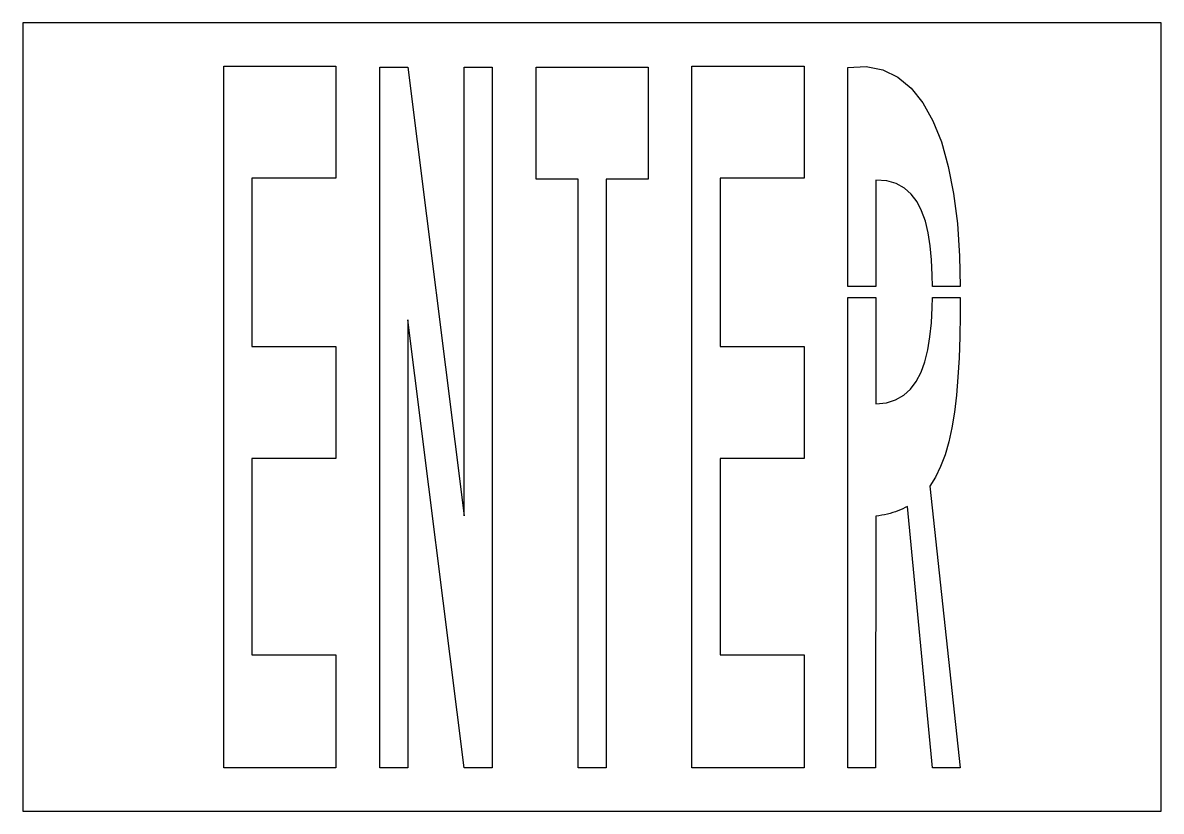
# Model space of a CAD drawing. Extents: x 0 to 78, y 0 to 54.
import ezdxf

# ---------------------------------------------------------------- set-up
doc = ezdxf.new("R2010")
doc.units = 0
doc.layers.add('CUT', color=7, linetype='Continuous')
doc.layers.add('OUTSIDE', color=1, linetype='Continuous')

msp = doc.modelspace()

# ---------------------------------------------------------------- linework, layer by layer
at = {"layer": 'CUT'}
for points in [[(15.6876, 43.356), (15.6876, 31.836), (21.4524, 31.836), (21.4524, 24.156), (15.6876, 24.156), (15.6876, 10.716), (21.4524, 10.716), (21.4524, 2.964), (13.7676, 2.964), (13.7676, 51.036), (21.4524, 51.036), (21.4524, 43.356)], [(30.2412, 50.9592), (32.166, 50.9592), (32.166, 2.964), (30.2412, 2.964), (26.382, 33.6648), (26.382, 2.964), (24.4524, 2.964), (24.4524, 50.9592), (26.382, 50.9592), (30.2412, 20.22)], [(39.966, 2.964), (38.046, 2.964), (38.046, 43.284), (35.166, 43.284), (35.166, 50.964), (42.8508, 50.964), (42.8508, 43.284), (39.966, 43.284)], [(47.7708, 31.836), (53.5356, 31.836), (53.5356, 24.156), (47.7708, 24.156), (47.7708, 10.716), (53.5356, 10.716), (53.5356, 2.964), (45.8508, 2.964), (45.8508, 51.036), (53.5356, 51.036), (53.5356, 43.356), (47.7708, 43.356)], [(62.358, 47.292), (62.9388, 45.8376), (63.4092, 44.1672), (63.774, 42.3), (64.0332, 40.2456), (64.1868, 38.0088), (64.2281, 35.9464), (62.3248, 35.9464), (62.3148, 36.7128), (62.262, 37.7544), (62.1708, 38.7192), (62.0316, 39.6072), (61.8396, 40.4136), (61.5852, 41.1288), (61.2684, 41.748), (60.8748, 42.2712), (60.3996, 42.684), (59.8428, 42.9864), (59.19, 43.1688), (58.4412, 43.2312), (58.4412, 41.9544), (58.4412, 40.6776), (58.4412, 39.4008), (58.4412, 38.124), (58.4412, 36.8472), (58.4412, 35.9464), (56.5356, 35.9464), (56.5356, 38.9592), (56.5356, 42.9576), (56.5356, 46.956), (56.5356, 50.9448), (57.7884, 50.9976), (58.9308, 50.7672), (59.9532, 50.2728), (60.8652, 49.5192), (61.6668, 48.5208)], [(64.1484, 31.0584), (64.0716, 29.724), (63.966, 28.4856), (63.8268, 27.3336), (63.654, 26.268), (63.4428, 25.2936), (63.1884, 24.4056), (62.886, 23.604), (62.5404, 22.8888), (62.1372, 22.2552), (64.2204, 2.964), (62.3244, 2.964), (60.606, 20.8776), (60.4524, 20.796), (60.2892, 20.7144), (60.126, 20.6424), (59.958, 20.5704), (59.7852, 20.508), (59.6076, 20.4504), (59.4252, 20.3976), (59.238, 20.3496), (59.046, 20.3064), (58.8492, 20.268), (58.6476, 20.2344), (58.4412, 20.2056), (58.4412, 18.7704), (58.4412, 17.3352), (58.4364, 15.8952), (58.4364, 14.46), (58.4364, 13.0248), (58.4316, 11.5848), (58.4316, 10.1496), (58.4268, 8.7096), (58.4268, 7.2744), (58.4268, 5.8344), (58.4268, 4.3992), (58.4268, 2.964), (58.2684, 2.964), (58.11, 2.964), (57.9516, 2.964), (57.7932, 2.964), (57.6348, 2.964), (57.4812, 2.964), (57.3228, 2.964), (57.1644, 2.964), (57.0108, 2.964), (56.8524, 2.964), (56.694, 2.964), (56.5356, 2.964), (56.5356, 6.9576), (56.5356, 10.9512), (56.5356, 14.9496), (56.5356, 18.948), (56.5356, 22.9512), (56.5356, 26.9544), (56.5356, 30.9576), (56.5356, 34.9608), (56.5356, 35.1944), (58.4412, 35.1944), (58.4412, 34.2936), (58.4412, 33.0168), (58.4412, 31.74), (58.4412, 30.4632), (58.4412, 29.1864), (58.4412, 27.9096), (59.166, 27.9816), (59.8044, 28.1736), (60.3564, 28.4856), (60.8268, 28.9128), (61.2204, 29.4408), (61.5468, 30.0648), (61.8108, 30.7896), (62.0124, 31.596), (62.1564, 32.4888), (62.2572, 33.4584), (62.3148, 34.5), (62.3239, 35.1944), (64.2324, 35.1944), (64.2252, 34.0008), (64.1964, 32.484)]]:
    msp.add_lwpolyline(points, close=True, dxfattribs=at)
at = {"layer": 'OUTSIDE'}
msp.add_lwpolyline([(0, 0), (78, 0), (78, 54), (0, 54)], close=True, dxfattribs=at)

doc.saveas('drawing.dxf')
